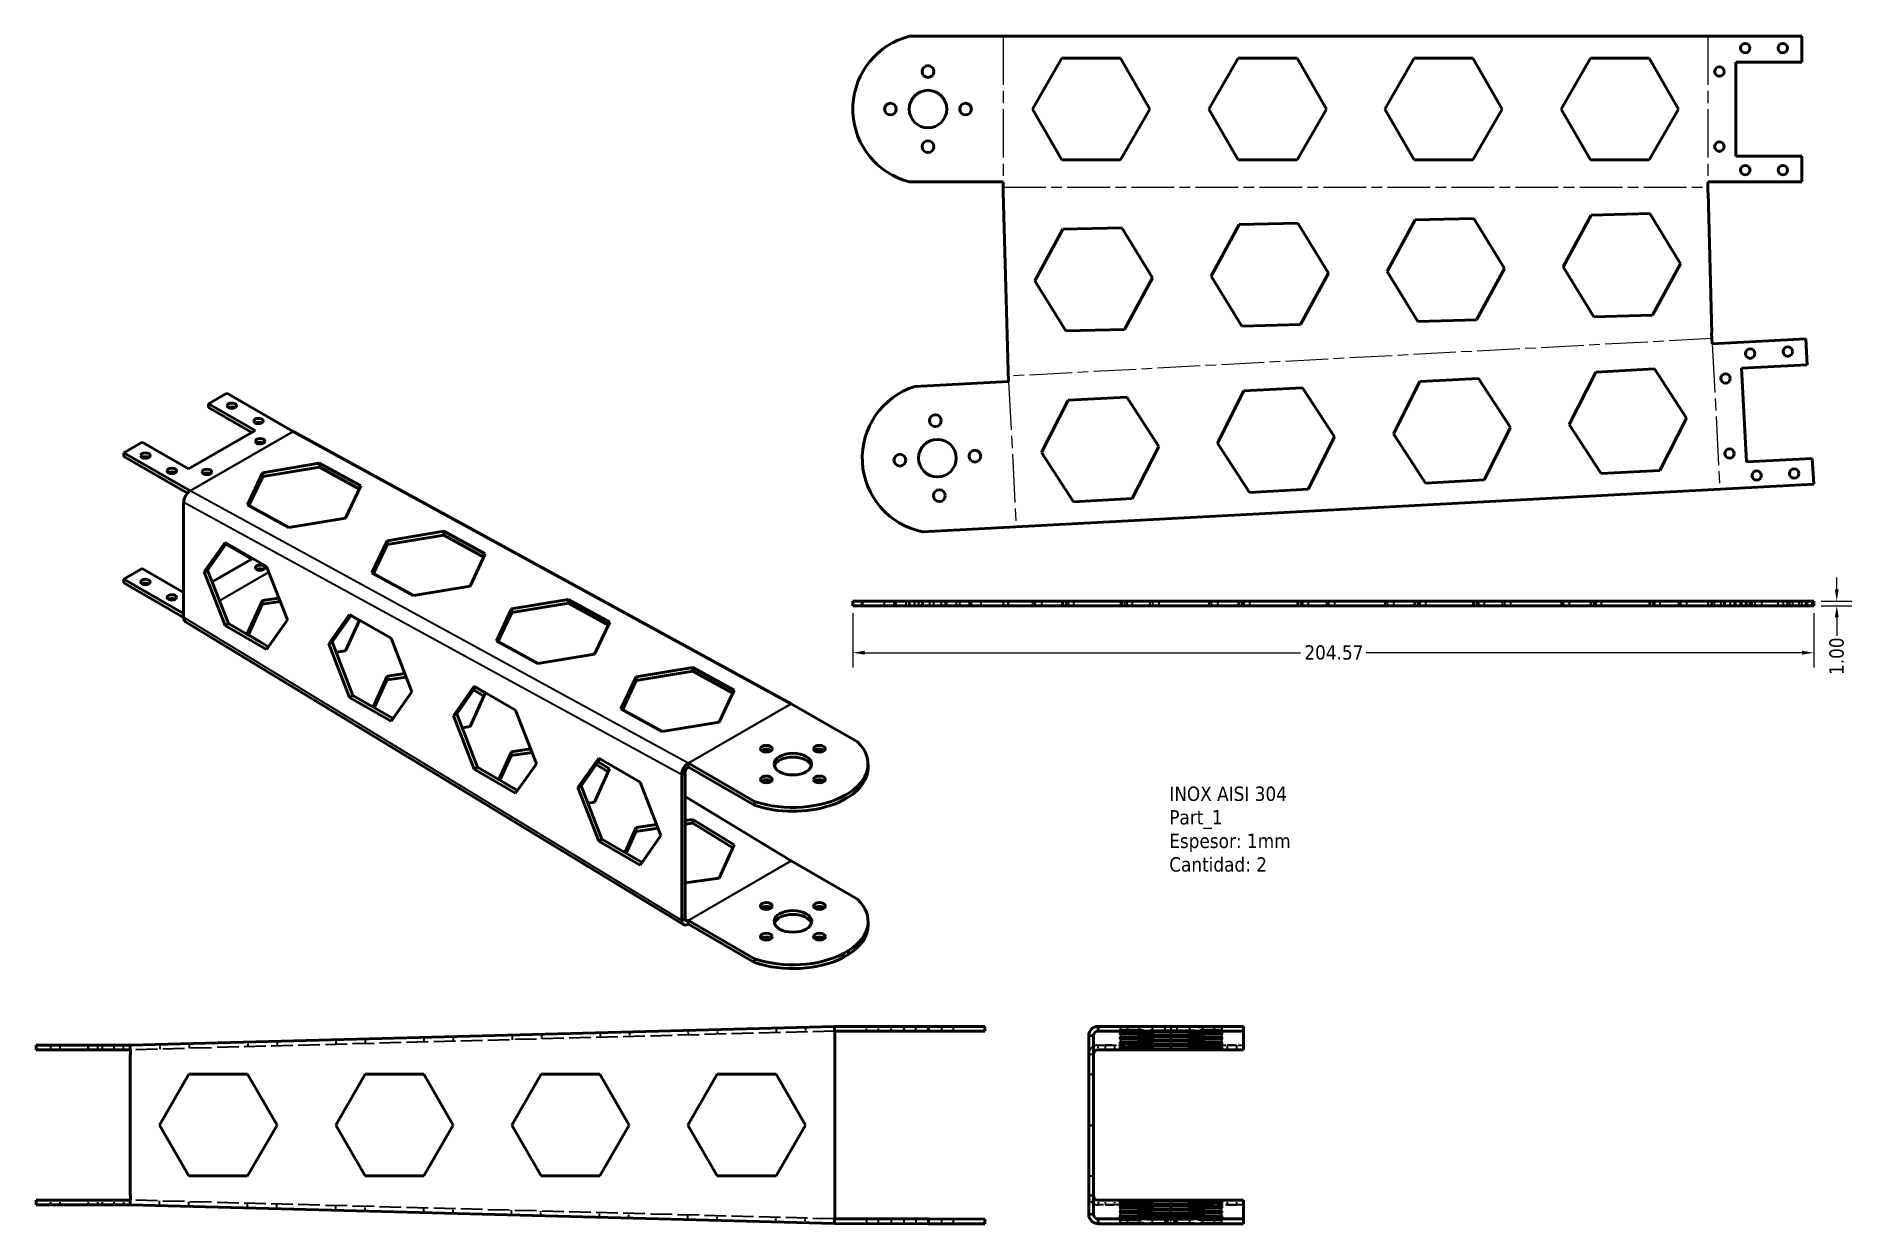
# Model space of a CAD drawing. Header units: millimetres. Extents: x 13 to 400, y 24 to 277.
import ezdxf

# ---------------------------------------------------------------- set-up
doc = ezdxf.new("R2010")
doc.units = ezdxf.units.MM
doc.linetypes.add('CHAIN', pattern=[0.3543, 0.2362, -0.0295, 0.0591, -0.0295])
doc.linetypes.add('DASHED', pattern=[0.2068, 0.1655, -0.0413])
for name, color, linetype, lineweight in [('Bend Centerline (ANSI)', 7, 'CHAIN', 25), ('Dimension (ANSI)', 7, 'Continuous', 25), ('Hidden (ANSI)', 7, 'DASHED', 35), ('Symbol (ANSI)', 7, 'Continuous', 25), ('Visible (ANSI)', 7, 'Continuous', 50), ('Visible Narrow (ANSI)', 7, 'Continuous', 35)]:
    doc.layers.add(name, color=color, linetype=linetype, lineweight=lineweight)
doc.styles.add('Note Text (ANSI)', font='tahoma.ttf')
doc.dimstyles.new('Default - mm (ANSI)', dxfattribs={"dimtxt": 3.048, "dimasz": 2.5, "dimexe": 3.175, "dimexo": 1.6002, "dimgap": 0.8, "dimtad": 0, "dimtoh": 1, "dimrnd": 1e-08, "dimzin": 4, "dimdsep": 46, "dimtxsty": 'Note Text (ANSI)', "dimcen": 0.09, "dimdle": 10, "dimclrd": 256, "dimclre": 256, "dimclrt": 256, "dimadec": 1, "dimazin": 1, "dimtfac": 1, "dimtofl": 0, "dimtmove": 0, "dimatfit": 3, "dimfxl": 0, "dimtolj": 1, "dimtzin": 4, "dimlwd": -1, "dimlwe": -1, "dimarcsym": 0})

# ---------------------------------------------------------------- blocks, each defined once
blk = doc.blocks.new('*D4')
at = {"layer": 'Defpoints', "color": 0}
for p in [(187.11, 155.83), (391.68, 155.83), (391.68, 145.83)]:
    blk.add_point(p, dxfattribs=at)
at = {"layer": 'Dimension (ANSI)'}
for p, q in [((187.11, 154.23), (187.11, 142.66)), ((391.68, 154.23), (391.68, 142.66)), ((189.61, 145.83), (282.43, 145.83)), ((389.18, 145.83), (296.37, 145.83))]:
    blk.add_line(p, q, dxfattribs=at)
for points in [[(189.61, 146.25), (189.61, 145.42), (187.11, 145.83)], [(389.18, 146.25), (389.18, 145.42), (391.68, 145.83)]]:
    blk.add_solid(points, dxfattribs=at)
at = {"layer": 'Dimension (ANSI)', "insert": (283.23, 147.42), "char_height": 3.048, "attachment_point": 1, "style": 'Note Text (ANSI)'}
blk.add_mtext('\\A1;204.57', dxfattribs=at)
blk = doc.blocks.new('*D5')
at = {"layer": 'Defpoints', "color": 0}
for p in [(391.68, 156.83), (391.68, 155.83), (396.6, 156.83)]:
    blk.add_point(p, dxfattribs=at)
at = {"layer": 'Dimension (ANSI)'}
for p, q in [((396.6, 159.33), (396.6, 161.83)), ((393.28, 156.83), (399.77, 156.83)), ((393.28, 155.83), (399.77, 155.83)), ((396.6, 153.33), (396.6, 149.39))]:
    blk.add_line(p, q, dxfattribs=at)
for points in [[(396.18, 159.33), (397.01, 159.33), (396.6, 156.83)], [(396.18, 153.33), (397.01, 153.33), (396.6, 155.83)]]:
    blk.add_solid(points, dxfattribs=at)
at = {"layer": 'Dimension (ANSI)', "insert": (395.01, 141.08), "char_height": 3.048, "attachment_point": 1, "rotation": 90, "style": 'Note Text (ANSI)'}
blk.add_mtext('\\A1;1.00', dxfattribs=at)

msp = doc.modelspace()

# ---------------------------------------------------------------- linework, layer by layer
at = {"layer": 'Bend Centerline (ANSI)', "ltscale": 43.748238}
for p, q in [((219.107, 277.101), (219.107, 246.101)), ((369.145, 277.101), (369.145, 246.101)), ((370.066, 211.59), (371.718, 180.634)), ((220.24, 203.594), (221.892, 172.638))]:
    msp.add_line(p, q, dxfattribs=at)
at = {"layer": 'Bend Centerline (ANSI)', "ltscale": 38.48843}
for p, q in [((219.125, 244.97), (369.126, 244.97)), ((369.986, 212.718), (220.199, 204.724))]:
    msp.add_line(p, q, dxfattribs=at)
at = {"layer": 'Hidden (ANSI)', "ltscale": 1.903676}
for p, q in [((377.096, 275.601), (377.095, 275.601)), ((385.096, 275.601), (385.095, 275.601)), ((203.095, 270.851), (203.094, 270.851)), ((371.596, 270.601), (371.595, 270.601)), ((377.096, 273.601), (377.095, 273.601)), ((385.096, 273.601), (385.095, 273.601)), ((203.095, 268.351), (203.094, 268.351)), ((371.596, 268.601), (371.595, 268.601)), ((195.095, 262.851), (195.094, 262.851)), ((203.095, 265.601), (203.094, 265.601)), ((211.095, 262.851), (211.094, 262.851)), ((195.095, 260.351), (195.094, 260.351)), ((211.095, 260.351), (211.094, 260.351)), ((203.095, 257.601), (203.094, 257.601)), ((203.095, 254.851), (203.094, 254.851)), ((203.095, 252.351), (203.094, 252.351)), ((371.596, 254.601), (371.595, 254.601)), ((371.596, 252.601), (371.595, 252.601)), ((377.123, 249.601), (377.122, 249.601)), ((377.123, 247.601), (377.122, 247.601)), ((385.123, 249.601), (385.122, 249.601)), ((385.123, 247.601), (385.122, 247.601)), ((193.845, 155.833), (193.844, 156.833)), ((195.858, 156.833), (195.858, 155.833)), ((196.345, 155.833), (196.344, 156.833)), ((198.358, 156.833), (198.358, 155.833)), ((199.095, 155.833), (199.094, 156.833)), ((199.125, 156.833), (199.126, 155.833)), ((200.307, 155.833), (200.307, 156.833)), ((201.096, 156.833), (201.096, 155.833)), ((201.845, 155.833), (201.844, 156.833)), ((203.42, 156.833), (203.42, 155.833)), ((204.273, 156.833), (204.273, 155.833)), ((204.345, 155.833), (204.344, 156.833)), ((205.92, 156.833), (205.92, 155.833)), ((206.773, 156.833), (206.773, 155.833)), ((207.095, 155.833), (207.094, 156.833)), ((209.096, 156.833), (209.096, 155.833)), ((209.845, 155.833), (209.844, 156.833)), ((211.835, 156.833), (211.835, 155.833)), ((212.345, 155.833), (212.344, 156.833)), ((214.335, 156.833), (214.335, 155.833)), ((219.125, 156.833), (219.125, 155.833)), ((220.14, 155.833), (220.14, 156.833)), ((220.259, 155.833), (220.259, 156.833)), ((225.354, 156.833), (225.354, 155.833)), ((225.88, 156.833), (225.88, 155.833)), ((227.289, 156.833), (227.289, 155.833)), ((231.604, 156.833), (231.604, 155.833)), ((231.839, 156.833), (231.839, 155.833)), ((232.417, 156.833), (232.417, 155.833)), ((232.953, 156.833), (232.953, 155.833)), ((234.107, 156.833), (234.107, 155.833)), ((244.104, 156.833), (244.104, 155.833)), ((244.335, 156.833), (244.335, 155.833)), ((244.912, 156.833), (244.912, 155.833)), ((245.435, 156.833), (245.435, 155.833)), ((246.589, 156.833), (246.589, 155.833)), ((250.354, 156.833), (250.354, 155.833)), ((250.871, 156.833), (250.871, 155.833)), ((252.254, 156.833), (252.254, 155.833)), ((262.916, 156.833), (262.916, 155.833)), ((263.367, 156.833), (263.367, 155.833)), ((264.714, 156.833), (264.714, 155.833)), ((269.166, 156.833), (269.166, 155.833)), ((269.326, 156.833), (269.326, 155.833)), ((269.903, 156.833), (269.903, 155.833)), ((270.378, 156.833), (270.378, 155.833)), ((271.532, 156.833), (271.532, 155.833)), ((281.666, 156.833), (281.666, 155.833)), ((281.822, 156.833), (281.822, 155.833)), ((282.399, 156.833), (282.399, 155.833)), ((282.86, 156.833), (282.86, 155.833)), ((284.014, 156.833), (284.014, 155.833)), ((287.916, 156.833), (287.916, 155.833)), ((288.358, 156.833), (288.358, 155.833)), ((289.678, 156.833), (289.678, 155.833)), ((300.354, 156.833), (300.354, 155.833)), ((300.854, 156.833), (300.854, 155.833)), ((302.182, 156.833), (302.182, 155.833)), ((306.604, 156.833), (306.604, 155.833)), ((306.813, 156.833), (306.813, 155.833)), ((307.39, 156.833), (307.39, 155.833)), ((307.847, 156.833), (307.847, 155.833)), ((309.001, 156.833), (309.001, 155.833)), ((319.104, 156.833), (319.104, 155.833)), ((319.308, 156.833), (319.308, 155.833)), ((319.885, 156.833), (319.885, 155.833)), ((320.329, 156.833), (320.329, 155.833)), ((321.483, 156.833), (321.483, 155.833)), ((325.354, 156.833), (325.354, 155.833)), ((325.845, 156.833), (325.845, 155.833)), ((327.147, 156.833), (327.147, 155.833)), ((337.916, 156.833), (337.916, 155.833)), ((338.34, 156.833), (338.34, 155.833)), ((339.607, 156.833), (339.607, 155.833)), ((344.166, 156.833), (344.166, 155.833)), ((344.299, 156.833), (344.299, 155.833)), ((344.877, 156.833), (344.877, 155.833)), ((345.272, 156.833), (345.272, 155.833)), ((346.425, 156.833), (346.425, 155.833)), ((356.666, 156.833), (356.666, 155.833)), ((356.795, 156.833), (356.795, 155.833)), ((357.372, 156.833), (357.372, 155.833)), ((357.754, 156.833), (357.754, 155.833)), ((358.908, 156.833), (358.908, 155.833)), ((362.916, 156.833), (362.916, 155.833)), ((363.331, 156.833), (363.331, 155.833)), ((364.572, 156.833), (364.572, 155.833)), ((369.126, 156.833), (369.126, 155.833)), ((369.179, 155.833), (369.179, 156.833)), ((369.926, 155.833), (369.926, 156.833)), ((369.979, 155.833), (369.979, 156.833)), ((370.047, 155.833), (370.047, 156.833)), ((370.596, 155.833), (370.595, 156.833)), ((371.928, 156.833), (371.928, 155.833)), ((372.596, 155.833), (372.595, 156.833)), ((372.781, 156.833), (372.781, 155.833)), ((373.928, 156.833), (373.928, 155.833)), ((374.781, 156.833), (374.781, 155.833)), ((375.096, 155.833), (375.095, 156.833)), ((376.096, 155.833), (376.095, 156.833)), ((376.123, 155.833), (376.122, 156.833)), ((376.317, 156.833), (376.317, 155.833)), ((377.18, 156.833), (377.18, 155.833)), ((377.383, 156.833), (377.383, 155.833)), ((378.096, 155.833), (378.095, 156.833)), ((378.123, 155.833), (378.122, 156.833)), ((378.54, 156.833), (378.54, 155.833)), ((379.18, 156.833), (379.18, 155.833)), ((380.54, 156.833), (380.54, 155.833)), ((384.096, 155.833), (384.095, 156.833)), ((384.123, 155.833), (384.122, 156.833)), ((385.169, 156.833), (385.169, 155.833)), ((386.096, 155.833), (386.095, 156.833)), ((386.123, 155.833), (386.122, 156.833)), ((386.528, 156.833), (386.528, 155.833)), ((387.169, 156.833), (387.169, 155.833)), ((388.528, 156.833), (388.528, 155.833)), ((389.138, 155.833), (389.138, 156.833)), ((390.03, 155.833), (390.03, 156.833)), ((390.323, 156.833), (390.323, 155.833)), ((391.389, 155.833), (391.389, 156.833)), ((170.726, 65.914), (170.753, 64.914)), ((176.974, 66.08), (177, 65.081)), ((189.961, 66.25), (189.961, 65.25)), ((192.461, 66.251), (192.461, 65.251)), ((195.211, 66.252), (195.211, 65.252)), ((197.961, 66.254), (197.961, 65.254)), ((200.461, 66.255), (200.461, 65.255)), ((203.211, 66.256), (203.211, 65.256)), ((205.961, 66.258), (205.961, 65.258)), ((208.461, 66.259), (208.461, 65.259)), ((243.983, 65.914), (243.983, 64.914)), ((245.559, 66.254), (245.559, 65.254)), ((248.059, 66.254), (248.059, 65.254)), ((250.809, 66.254), (250.809, 65.254)), ((253.559, 66.258), (253.559, 65.258)), ((254.809, 66.08), (254.809, 65.081)), ((256.059, 66.258), (256.059, 65.258)), ((258.809, 66.254), (258.809, 65.254)), ((261.559, 66.254), (261.559, 65.254)), ((264.059, 66.254), (264.059, 65.254)), ((265.634, 65.914), (265.634, 64.914)), ((16.237, 62.239), (16.237, 61.239)), ((16.263, 62.239), (16.264, 61.239)), ((18.237, 62.24), (18.237, 61.24)), ((18.263, 62.24), (18.264, 61.24)), ((24.237, 62.243), (24.237, 61.243)), ((24.263, 62.243), (24.264, 61.243)), ((26.237, 62.244), (26.237, 61.244)), ((26.263, 62.244), (26.264, 61.244)), ((27.263, 62.244), (27.264, 61.244)), ((29.763, 62.245), (29.764, 61.245)), ((31.763, 62.246), (31.764, 61.246)), ((39.545, 62.416), (39.571, 61.416)), ((45.792, 62.582), (45.819, 61.583)), ((58.288, 62.915), (58.315, 61.916)), ((64.536, 63.082), (64.562, 62.082)), ((77.009, 63.415), (77.036, 62.415)), ((83.257, 63.581), (83.284, 62.582)), ((95.753, 63.915), (95.779, 62.915)), ((102, 64.081), (102.027, 63.081)), ((114.518, 64.415), (114.545, 63.415)), ((120.766, 64.582), (120.792, 63.582)), ((133.261, 64.915), (133.288, 63.915)), ((139.509, 65.081), (139.536, 64.082)), ((151.983, 65.414), (152.009, 64.414)), ((158.23, 65.581), (158.257, 64.581)), ((239.309, 61.248), (239.309, 62.247)), ((240.809, 62.243), (240.809, 61.243)), ((242.809, 62.243), (242.809, 61.243)), ((244.809, 62.244), (244.809, 61.244)), ((245.809, 62.246), (245.809, 61.246)), ((247.809, 62.246), (247.809, 61.246)), ((261.809, 62.246), (261.809, 61.246)), ((263.809, 62.246), (263.809, 61.246)), ((264.809, 62.244), (264.809, 61.244)), ((266.809, 62.243), (266.809, 61.243)), ((268.809, 62.243), (268.809, 61.243)), ((238.309, 60.248), (237.309, 60.248)), ((238.309, 60.247), (237.309, 60.247)), ((237.309, 56.072), (238.309, 56.072)), ((237.309, 45.247), (238.309, 45.247)), ((237.309, 34.422), (238.309, 34.422)), ((16.253, 29.255), (16.253, 28.255)), ((16.279, 29.255), (16.279, 28.255)), ((18.253, 29.254), (18.253, 28.254)), ((18.279, 29.254), (18.279, 28.254)), ((24.253, 29.251), (24.253, 28.251)), ((24.279, 29.251), (24.279, 28.251)), ((26.253, 29.25), (26.253, 28.25)), ((26.279, 29.25), (26.279, 28.25)), ((27.279, 29.25), (27.279, 28.25)), ((29.779, 29.249), (29.779, 28.249)), ((31.779, 29.248), (31.779, 28.248)), ((39.445, 28.081), (39.472, 29.081)), ((45.693, 27.915), (45.72, 28.914)), ((58.189, 27.581), (58.215, 28.581)), ((64.436, 27.415), (64.463, 28.414)), ((76.994, 27.08), (77.02, 28.08)), ((83.241, 26.913), (83.268, 27.913)), ((95.737, 26.58), (95.764, 27.58)), ((101.985, 26.413), (102.011, 27.413)), ((114.419, 26.082), (114.445, 27.082)), ((238.309, 30.247), (237.309, 30.247)), ((237.309, 30.246), (238.309, 30.246)), ((239.309, 29.246), (239.309, 28.247)), ((240.809, 29.251), (240.809, 28.251)), ((242.809, 29.251), (242.809, 28.251)), ((244.809, 29.25), (244.809, 28.25)), ((245.809, 29.248), (245.809, 28.248)), ((247.809, 29.248), (247.809, 28.248)), ((261.809, 29.248), (261.809, 28.248)), ((263.809, 29.248), (263.809, 28.248)), ((264.809, 29.25), (264.809, 28.25)), ((266.809, 29.251), (266.809, 28.251)), ((268.809, 29.251), (268.809, 28.251)), ((120.666, 25.915), (120.693, 26.915)), ((133.162, 25.582), (133.189, 26.582)), ((139.41, 25.415), (139.436, 26.415)), ((151.967, 25.081), (151.994, 26.08)), ((158.215, 24.914), (158.242, 25.914)), ((170.71, 24.581), (170.737, 25.58)), ((176.958, 24.414), (176.985, 25.414)), ((189.98, 25.244), (189.981, 24.244)), ((192.48, 25.243), (192.481, 24.243)), ((195.23, 25.242), (195.231, 24.242)), ((197.98, 25.24), (197.981, 24.24)), ((200.48, 25.239), (200.481, 24.239)), ((203.23, 25.238), (203.231, 24.238)), ((205.98, 25.236), (205.981, 24.236)), ((208.48, 25.235), (208.481, 24.235)), ((243.983, 24.581), (243.983, 25.58)), ((245.559, 25.24), (245.559, 24.24)), ((248.059, 25.24), (248.059, 24.24)), ((250.809, 25.24), (250.809, 24.24)), ((253.559, 25.236), (253.559, 24.236)), ((254.809, 24.414), (254.809, 25.414)), ((256.059, 25.236), (256.059, 24.236)), ((258.809, 25.24), (258.809, 24.24)), ((261.559, 25.24), (261.559, 24.24)), ((264.059, 25.24), (264.059, 24.24)), ((265.634, 24.581), (265.634, 25.58))]:
    msp.add_line(p, q, dxfattribs=at)
at = {"layer": 'Hidden (ANSI)', "ltscale": 30.222437}
for p, q in [((254.809, 66.08), (243.983, 65.914)), ((265.634, 65.914), (254.809, 66.08)), ((243.983, 65.581), (254.809, 65.414)), ((254.809, 65.081), (243.983, 64.915)), ((243.983, 64.582), (254.809, 64.415)), ((254.809, 64.081), (243.983, 63.915)), ((243.983, 63.581), (254.809, 63.415)), ((254.809, 63.082), (243.983, 62.915)), ((243.983, 62.582), (254.809, 62.416)), ((254.809, 65.414), (265.634, 65.581)), ((265.634, 64.915), (254.809, 65.081)), ((254.809, 64.415), (265.634, 64.582)), ((265.634, 63.915), (254.809, 64.081)), ((254.809, 63.415), (265.634, 63.581)), ((265.634, 62.915), (254.809, 63.082)), ((254.809, 62.416), (265.634, 62.582)), ((254.809, 28.081), (243.983, 27.915)), ((243.983, 27.581), (254.809, 27.415)), ((254.809, 27.08), (243.983, 26.913)), ((265.634, 27.915), (254.809, 28.081)), ((254.809, 27.415), (265.634, 27.581)), ((265.634, 26.913), (254.809, 27.08)), ((243.983, 26.58), (254.809, 26.413)), ((254.809, 26.082), (243.983, 25.915)), ((243.983, 25.582), (254.809, 25.415)), ((254.809, 25.081), (243.983, 24.914)), ((243.983, 24.581), (254.809, 24.414)), ((254.809, 26.413), (265.634, 26.58)), ((265.634, 25.915), (254.809, 26.082)), ((254.809, 25.415), (265.634, 25.582)), ((265.634, 24.914), (254.809, 25.081)), ((254.809, 24.414), (265.634, 24.581))]:
    msp.add_line(p, q, dxfattribs=at)
at = {"layer": 'Hidden (ANSI)', "ltscale": 27.897814}
for p, q in [((183.211, 65.246), (33.264, 61.248)), ((183.211, 25.248), (33.264, 29.246))]:
    msp.add_line(p, q, dxfattribs=at)
at = {"layer": 'Hidden (ANSI)', "ltscale": 10.470666}
for p, q in [((239.309, 62.237), (244.809, 62.237)), ((264.809, 62.237), (270.309, 62.237)), ((244.809, 28.257), (239.309, 28.257)), ((270.309, 28.257), (264.809, 28.257))]:
    msp.add_line(p, q, dxfattribs=at)
at = {"layer": 'Hidden (ANSI)', "ltscale": 1.267972}
for p, q in [((243.983, 64.581), (243.983, 63.915)), ((243.983, 62.582), (243.983, 61.916)), ((265.634, 64.581), (265.634, 63.915)), ((265.634, 62.582), (265.634, 61.916))]:
    msp.add_line(p, q, dxfattribs=at)
at = {"layer": 'Hidden (ANSI)', "ltscale": 1.270195}
for p, q in [((243.983, 63.582), (243.983, 62.915)), ((265.634, 63.582), (265.634, 62.915))]:
    msp.add_line(p, q, dxfattribs=at)
at = {"layer": 'Hidden (ANSI)', "ltscale": 24.17795}
for p, q in [((264.809, 62.244), (244.809, 62.244)), ((244.809, 28.25), (264.809, 28.25))]:
    msp.add_line(p, q, dxfattribs=at)
at = {"layer": 'Hidden (ANSI)', "ltscale": 0.014533}
for p, q in [((253.559, 65.258), (253.559, 65.251)), ((256.059, 65.258), (256.059, 65.251)), ((253.559, 25.244), (253.559, 25.236)), ((256.059, 25.244), (256.059, 25.236))]:
    msp.add_line(p, q, dxfattribs=at)
at = {"layer": 'Hidden (ANSI)', "ltscale": 0.63338}
for p, q in [((254.809, 64.414), (254.809, 64.082)), ((254.809, 62.415), (254.809, 62.082))]:
    msp.add_line(p, q, dxfattribs=at)
at = {"layer": 'Hidden (ANSI)', "ltscale": 0.635604}
msp.add_line((254.809, 63.415), (254.809, 63.081), dxfattribs=at)
at = {"layer": 'Hidden (ANSI)', "ltscale": 0.007217}
for p, q in [((240.809, 61.243), (240.809, 61.239)), ((242.809, 61.243), (242.809, 61.239)), ((266.809, 61.243), (266.809, 61.239)), ((268.809, 61.243), (268.809, 61.239)), ((240.809, 29.255), (240.809, 29.251)), ((242.809, 29.255), (242.809, 29.251)), ((266.809, 29.255), (266.809, 29.251)), ((268.809, 29.255), (268.809, 29.251))]:
    msp.add_line(p, q, dxfattribs=at)
at = {"layer": 'Hidden (ANSI)', "ltscale": 1.27222}
for p, q in [((243.983, 27.913), (243.983, 28.581)), ((265.634, 27.913), (265.634, 28.581)), ((243.983, 25.914), (243.983, 26.582)), ((265.634, 25.914), (265.634, 26.582))]:
    msp.add_line(p, q, dxfattribs=at)
at = {"layer": 'Hidden (ANSI)', "ltscale": 1.265948}
for p, q in [((243.983, 26.915), (243.983, 27.58)), ((265.634, 26.915), (265.634, 27.58))]:
    msp.add_line(p, q, dxfattribs=at)
at = {"layer": 'Hidden (ANSI)', "ltscale": 0.637628}
for p, q in [((254.809, 28.08), (254.809, 28.414)), ((254.809, 26.08), (254.809, 26.415))]:
    msp.add_line(p, q, dxfattribs=at)
at = {"layer": 'Hidden (ANSI)', "ltscale": 0.631356}
msp.add_line((254.809, 27.082), (254.809, 27.413), dxfattribs=at)
at = {"layer": 'Hidden (ANSI)', "ltscale": 24.586206}
for start_param, end_param in [(4.9630446, 6.2341513), (0.049034, 1.3201407)]:
    msp.add_ellipse((203.095, 261.601), major_axis=(-16, 0), ratio=0.9999995, start_param=start_param, end_param=end_param, dxfattribs=at)
at = {"layer": 'Hidden (ANSI)', "ltscale": 5.982618}
for centre in [(377.096, 274.601), (385.096, 274.601), (371.596, 269.601), (371.596, 253.601), (377.123, 248.601), (385.123, 248.601)]:
    msp.add_ellipse(centre, major_axis=(1, 0), ratio=0.9999995, start_param=4.7119086, end_param=7.854462, dxfattribs=at)
at = {"layer": 'Hidden (ANSI)', "ltscale": 7.47784}
for centre in [(203.095, 269.601), (195.095, 261.601), (211.095, 261.601), (203.095, 253.601)]:
    msp.add_ellipse(centre, major_axis=(1.25, 0), ratio=0.9999995, start_param=4.7120047, end_param=7.854366, dxfattribs=at)
at = {"layer": 'Hidden (ANSI)', "ltscale": 30.385239}
msp.add_ellipse((203.095, 261.601), major_axis=(4, 0), ratio=0.9999995, start_param=4.7122689, end_param=7.8541017, dxfattribs=at)
at = {"layer": 'Hidden (ANSI)', "ltscale": 14.952118}
for centre in [(246.809, 66.254), (254.809, 66.258), (254.809, 66.251), (262.809, 66.254)]:
    msp.add_ellipse(centre, major_axis=(-1.25, 0), ratio=0.0004804, dxfattribs=at)
at = {"layer": 'Hidden (ANSI)', "ltscale": 30.382908}
msp.add_ellipse((254.809, 66.254), major_axis=(-4, 0), ratio=0.0004804, dxfattribs=at)
at = {"layer": 'Hidden (ANSI)', "ltscale": 5.980787}
for centre, start_param, end_param in [((239.309, 60.248), 4.712389, 6.2831853), ((239.309, 30.246), 0, 1.5707963)]:
    msp.add_ellipse(centre, major_axis=(-2, 0), ratio=0.9996446, start_param=start_param, end_param=end_param, dxfattribs=at)
at = {"layer": 'Hidden (ANSI)', "ltscale": 11.961675}
for centre in [(241.809, 62.243), (241.809, 62.239), (246.809, 62.246), (262.809, 62.246), (267.809, 62.243), (267.809, 62.239)]:
    msp.add_ellipse(centre, major_axis=(-1, 0), ratio=0.0004804, dxfattribs=at)
at = {"layer": 'Hidden (ANSI)', "ltscale": 11.961678}
for centre in [(241.809, 28.255), (241.809, 28.251), (246.809, 28.248), (262.809, 28.248), (267.809, 28.255), (267.809, 28.251)]:
    msp.add_ellipse(centre, major_axis=(-1, 0), ratio=0.0004804, dxfattribs=at)
at = {"layer": 'Hidden (ANSI)', "ltscale": 14.952122}
for centre in [(246.809, 24.24), (254.809, 24.244), (254.809, 24.236), (262.809, 24.24)]:
    msp.add_ellipse(centre, major_axis=(-1.25, 0), ratio=0.0004804, dxfattribs=at)
at = {"layer": 'Hidden (ANSI)', "ltscale": 30.382915}
msp.add_ellipse((254.809, 24.24), major_axis=(-4, 0), ratio=0.0004804, dxfattribs=at)
at = {"layer": 'Visible (ANSI)'}
for p, q in [((199.125, 277.101), (389.138, 277.101)), ((389.138, 277.101), (389.138, 271.601)), ((225.354, 261.601), (231.604, 272.426)), ((231.604, 272.426), (244.104, 272.426)), ((244.104, 272.426), (250.354, 261.601)), ((262.916, 261.601), (269.166, 272.426)), ((269.166, 272.426), (281.666, 272.426)), ((281.666, 272.426), (287.916, 261.601)), ((300.354, 261.601), (306.604, 272.426)), ((306.604, 272.426), (319.104, 272.426)), ((319.104, 272.426), (325.354, 261.601)), ((337.916, 261.601), (344.166, 272.426)), ((344.166, 272.426), (356.666, 272.426)), ((356.666, 272.426), (362.916, 261.601)), ((375.095, 271.601), (389.138, 271.601)), ((375.095, 251.601), (375.095, 271.601)), ((375.096, 271.601), (375.096, 251.601)), ((187.114, 260.798), (187.114, 262.405)), ((231.604, 250.776), (225.354, 261.601)), ((250.354, 261.601), (244.104, 250.776)), ((269.166, 250.776), (262.916, 261.601)), ((287.916, 261.601), (281.666, 250.776)), ((306.604, 250.776), (300.354, 261.601)), ((325.354, 261.601), (319.104, 250.776)), ((344.166, 250.776), (337.916, 261.601)), ((362.916, 261.601), (356.666, 250.776)), ((389.138, 251.601), (375.095, 251.601)), ((389.138, 251.601), (389.138, 246.101)), ((244.104, 250.776), (231.604, 250.776)), ((281.666, 250.776), (269.166, 250.776)), ((319.104, 250.776), (306.604, 250.776)), ((356.666, 250.776), (344.166, 250.776)), ((219.125, 246.101), (199.125, 246.101)), ((219.125, 246.101), (219.125, 243.865)), ((219.126, 243.839), (220.139, 205.853)), ((389.138, 246.101), (369.126, 246.101)), ((369.126, 243.839), (369.126, 246.101)), ((369.126, 243.839), (369.179, 243.839)), ((369.179, 243.839), (369.979, 213.851)), ((225.88, 225.013), (231.839, 236.001)), ((231.839, 236.001), (244.335, 236.334)), ((244.335, 236.334), (250.871, 225.679)), ((263.367, 226.013), (269.326, 237.001)), ((269.326, 237.001), (281.822, 237.334)), ((281.822, 237.334), (288.358, 226.679)), ((300.854, 227.012), (306.813, 238)), ((306.813, 238), (319.308, 238.333)), ((319.308, 238.333), (325.845, 227.679)), ((338.34, 228.012), (344.299, 239)), ((344.299, 239), (356.795, 239.333)), ((356.795, 239.333), (363.331, 228.678)), ((363.331, 228.678), (357.372, 217.69)), ((232.417, 214.358), (225.88, 225.013)), ((250.871, 225.679), (244.912, 214.691)), ((269.903, 215.358), (263.367, 226.013)), ((288.358, 226.679), (282.399, 215.691)), ((307.39, 216.357), (300.854, 227.012)), ((325.845, 227.679), (319.885, 216.691)), ((344.877, 217.357), (338.34, 228.012)), ((319.885, 216.691), (307.39, 216.357)), ((357.372, 217.69), (344.877, 217.357)), ((244.912, 214.691), (232.417, 214.358)), ((282.399, 215.691), (269.903, 215.358)), ((369.926, 213.848), (369.979, 213.851)), ((370.047, 211.589), (369.926, 213.848)), ((370.047, 211.589), (390.03, 212.656)), ((390.03, 212.656), (390.323, 207.163)), ((220.14, 205.827), (220.259, 203.595)), ((339.607, 194.442), (345.272, 205.585)), ((345.272, 205.585), (357.754, 206.252)), ((357.754, 206.252), (364.572, 195.775)), ((376.317, 206.416), (390.323, 207.163)), ((377.383, 186.444), (376.317, 206.416)), ((49.892, 198.84), (53.781, 201.086)), ((53.781, 201.086), (67.905, 192.939)), ((200.307, 202.53), (220.259, 203.595)), ((264.714, 190.445), (270.378, 201.588)), ((270.378, 201.588), (282.86, 202.254)), ((282.86, 202.254), (289.678, 191.778)), ((302.182, 192.445), (307.847, 203.588)), ((307.847, 203.588), (320.329, 204.254)), ((320.329, 204.254), (327.147, 193.777)), ((49.892, 198.024), (49.892, 198.84)), ((49.892, 198.84), (59.81, 193.12)), ((59.103, 192.711), (49.892, 198.024)), ((227.289, 188.448), (232.953, 199.591)), ((232.953, 199.591), (245.435, 200.257)), ((245.435, 200.257), (252.254, 189.78)), ((327.147, 193.777), (321.483, 182.634)), ((346.425, 183.966), (339.607, 194.442)), ((364.572, 195.775), (358.908, 184.632)), ((31.861, 188.43), (35.75, 190.675)), ((45.668, 184.955), (35.75, 190.675)), ((59.81, 193.12), (45.668, 184.955)), ((173.952, 134.978), (67.923, 192.929)), ((252.254, 189.78), (246.589, 178.637)), ((271.532, 179.968), (264.714, 190.445)), ((289.678, 191.778), (284.014, 180.635)), ((309.001, 181.968), (302.182, 192.445)), ((31.861, 187.613), (31.861, 188.43)), ((45.985, 180.283), (31.861, 188.43)), ((45.424, 179.79), (31.861, 187.613)), ((61.423, 184.163), (73.496, 186.168)), ((73.496, 186.168), (82.332, 181.339)), ((73.496, 186.168), (73.515, 185.341)), ((234.107, 177.971), (227.289, 188.448)), ((391.389, 187.192), (377.383, 186.444)), ((391.389, 187.192), (391.682, 181.7)), ((58.187, 177.329), (61.423, 184.163)), ((61.442, 183.336), (58.513, 177.151)), ((61.423, 184.163), (61.442, 183.336)), ((73.515, 185.341), (61.442, 183.336)), ((82.024, 180.69), (73.515, 185.341)), ((391.682, 181.7), (201.959, 171.574)), ((321.483, 182.634), (309.001, 181.968)), ((358.908, 184.632), (346.425, 183.966)), ((44.626, 177.844), (44.589, 177.823)), ((44.627, 177.802), (44.589, 177.823)), ((44.589, 153.328), (44.589, 177.823)), ((82.332, 181.339), (79.095, 174.505)), ((246.589, 178.637), (234.107, 177.971)), ((284.014, 180.635), (271.532, 179.968)), ((67.022, 172.5), (58.187, 177.329)), ((79.095, 174.505), (67.022, 172.5)), ((87.915, 169.684), (99.988, 171.689)), ((100.006, 170.862), (87.934, 168.857)), ((99.988, 171.689), (108.823, 166.859)), ((99.988, 171.689), (100.006, 170.862)), ((108.516, 166.211), (100.006, 170.862)), ((49.009, 163.024), (53.428, 169.311)), ((53.727, 169.139), (49.716, 163.432)), ((53.428, 169.311), (62.267, 164.208)), ((59.115, 165.765), (53.597, 168.954)), ((84.678, 162.85), (87.915, 169.684)), ((87.934, 168.857), (85.004, 162.672)), ((87.915, 169.684), (87.934, 168.857)), ((108.823, 166.859), (105.586, 160.025)), ((35.75, 163.746), (31.861, 161.501)), ((44.589, 158.638), (35.75, 163.746)), ((49.009, 163.024), (49.716, 163.432)), ((53.428, 151.634), (49.009, 163.024)), ((49.716, 163.432), (54.135, 152.042)), ((59.342, 165.897), (50.696, 160.905)), ((62.267, 164.208), (66.686, 152.818)), ((93.514, 158.021), (84.678, 162.85)), ((31.861, 161.501), (31.861, 160.685)), ((44.589, 154.145), (31.861, 161.501)), ((31.861, 160.685), (44.589, 153.329)), ((105.586, 160.025), (93.514, 158.021)), ((58.135, 149.869), (61.372, 156.975)), ((61.353, 156.17), (58.408, 149.703)), ((61.353, 156.17), (61.372, 156.975)), ((65.173, 156.718), (61.353, 156.17)), ((61.372, 156.975), (64.878, 157.478)), ((111.201, 148.354), (114.438, 155.188)), ((114.438, 155.188), (126.51, 157.193)), ((114.438, 155.188), (114.456, 154.361)), ((126.529, 156.365), (114.456, 154.361)), ((126.51, 157.193), (135.346, 152.363)), ((126.51, 157.193), (126.529, 156.365)), ((135.039, 151.715), (126.529, 156.365)), ((189.096, 156.833), (187.114, 156.833)), ((187.114, 155.833), (189.096, 155.833)), ((201.959, 156.833), (189.096, 156.833)), ((189.096, 156.833), (189.096, 155.833)), ((189.096, 155.833), (201.959, 155.833)), ((201.959, 156.833), (201.959, 155.833)), ((391.682, 156.833), (201.959, 156.833)), ((201.959, 155.833), (391.682, 155.833)), ((391.682, 155.833), (391.682, 156.833)), ((44.627, 153.306), (44.589, 153.328)), ((151.031, 87.933), (45.002, 152.413)), ((53.428, 151.634), (54.135, 152.042)), ((62.267, 146.531), (53.428, 151.634)), ((54.135, 152.042), (62.675, 147.111)), ((66.686, 152.818), (62.267, 146.531)), ((75.525, 147.715), (79.945, 154.002)), ((80.243, 153.829), (76.232, 148.123)), ((82.035, 152.795), (79.043, 146.228)), ((79.945, 154.002), (88.783, 148.899)), ((81.989, 152.695), (80.207, 153.778)), ((114.456, 154.361), (111.527, 148.175)), ((135.346, 152.363), (132.109, 145.529)), ((62.567, 147.174), (58.135, 149.869)), ((75.525, 147.715), (76.232, 148.123)), ((79.945, 136.324), (75.525, 147.715)), ((76.232, 148.123), (80.652, 136.733)), ((88.783, 148.899), (93.203, 137.509)), ((120.037, 143.525), (111.201, 148.354)), ((79.043, 146.228), (77.077, 145.946)), ((132.109, 145.529), (120.037, 143.525)), ((84.932, 134.262), (87.923, 140.828)), ((87.904, 140.023), (85.207, 134.102)), ((87.904, 140.023), (87.923, 140.828)), ((91.999, 140.611), (87.904, 140.023)), ((87.923, 140.828), (91.704, 141.371)), ((137.692, 133.875), (140.929, 140.709)), ((140.948, 139.881), (138.019, 133.696)), ((140.929, 140.709), (153.002, 142.713)), ((140.929, 140.709), (140.948, 139.881)), ((153.021, 141.886), (140.948, 139.881)), ((153.002, 142.713), (161.837, 137.884)), ((153.002, 142.713), (153.021, 141.886)), ((161.53, 137.235), (153.021, 141.886)), ((79.945, 136.324), (80.652, 136.733)), ((88.783, 131.221), (79.945, 136.324)), ((80.652, 136.733), (89.192, 131.802)), ((93.203, 137.509), (88.783, 131.221)), ((102.042, 132.405), (106.461, 138.693)), ((106.76, 138.52), (102.749, 132.814)), ((108.831, 137.188), (105.594, 130.082)), ((108.54, 136.548), (106.322, 137.897)), ((106.461, 138.693), (115.3, 133.59)), ((106.724, 138.469), (108.831, 137.188)), ((161.837, 137.884), (158.601, 131.05)), ((102.042, 132.405), (102.749, 132.814)), ((106.461, 121.015), (102.042, 132.405)), ((102.749, 132.814), (107.168, 121.423)), ((115.3, 133.59), (119.719, 122.199)), ((146.528, 129.045), (137.692, 133.875)), ((173.989, 134.957), (188.091, 126.823)), ((105.594, 130.082), (103.903, 129.839)), ((158.601, 131.05), (146.528, 129.045)), ((111.689, 118.813), (114.386, 124.735)), ((114.367, 123.93), (111.964, 118.654)), ((114.367, 123.93), (114.386, 124.735)), ((118.801, 124.566), (114.367, 123.93)), ((114.386, 124.735), (118.506, 125.326)), ((106.461, 121.015), (107.168, 121.423)), ((115.3, 115.912), (106.461, 121.015)), ((107.168, 121.423), (115.708, 116.493)), ((119.719, 122.199), (115.3, 115.912)), ((128.558, 117.096), (132.978, 123.383)), ((133.276, 123.211), (129.265, 117.504)), ((135.294, 121.094), (132.058, 113.988)), ((135.003, 120.455), (132.436, 122.016)), ((132.838, 122.588), (135.294, 121.094)), ((132.978, 123.383), (141.816, 118.28)), ((151.362, 120.275), (150.655, 119.882)), ((150.655, 88.825), (150.655, 119.852)), ((151.362, 89.233), (151.362, 120.26)), ((152.051, 121.495), (152.032, 122.322)), ((166.171, 114.168), (152.069, 122.301)), ((166.171, 113.351), (152.069, 121.485)), ((190.324, 122.121), (190.325, 121.304)), ((128.558, 117.096), (129.265, 117.504)), ((132.978, 105.706), (128.558, 117.096)), ((129.265, 117.504), (133.685, 106.114)), ((141.816, 118.28), (146.236, 106.89)), ((132.058, 113.988), (130.705, 113.794)), ((173.971, 101.492), (151.362, 115.241)), ((166.171, 113.351), (166.171, 114.168)), ((138.535, 103.314), (140.937, 108.588)), ((140.918, 107.783), (140.937, 108.588)), ((145.627, 108.459), (140.918, 107.783)), ((140.937, 108.588), (145.332, 109.219)), ((151.362, 110.085), (153.01, 110.321)), ((152.991, 109.516), (151.362, 109.282)), ((152.991, 109.516), (153.01, 110.321)), ((161.554, 104.308), (152.991, 109.516)), ((153.01, 110.321), (161.845, 104.948)), ((132.978, 105.706), (133.685, 106.114)), ((141.816, 100.603), (132.978, 105.706)), ((133.685, 106.114), (142.225, 101.183)), ((140.918, 107.783), (138.81, 103.155)), ((146.236, 106.89), (141.816, 100.603)), ((161.845, 104.948), (158.608, 97.842)), ((188.105, 93.324), (173.99, 101.481)), ((158.608, 97.842), (151.362, 96.801)), ((150.655, 88.796), (151.362, 89.219)), ((152.051, 88.836), (152.032, 88.031)), ((166.184, 80.668), (152.069, 88.825)), ((152.069, 88.009), (166.185, 79.851)), ((190.338, 88.615), (190.339, 87.799)), ((185.07, 80.943), (186.206, 81.599)), ((185.084, 81.767), (186.193, 82.407)), ((166.185, 79.851), (166.184, 80.668)), ((183.185, 66.246), (33.237, 62.247)), ((183.185, 66.246), (183.237, 64.283)), ((203.179, 66.256), (183.237, 66.247)), ((215.211, 66.262), (203.179, 66.256)), ((203.18, 65.256), (203.179, 66.256)), ((215.211, 66.262), (215.211, 65.262)), ((239.309, 65.256), (239.309, 66.256)), ((270.309, 66.256), (270.309, 65.256)), ((33.211, 62.247), (13.237, 62.237)), ((13.237, 61.237), (13.237, 62.237)), ((33.29, 60.248), (33.237, 62.247)), ((203.18, 65.256), (183.237, 65.247)), ((183.237, 64.283), (183.237, 64.247)), ((183.237, 64.265), (183.237, 64.283)), ((183.237, 64.265), (183.237, 64.247)), ((183.237, 26.247), (183.237, 64.247)), ((203.18, 65.256), (215.211, 65.262)), ((238.309, 64.265), (237.309, 64.283)), ((237.309, 26.247), (237.309, 64.247)), ((238.309, 26.247), (238.309, 64.247)), ((239.309, 65.256), (239.309, 65.247)), ((239.309, 65.247), (239.309, 65.246)), ((243.983, 64.914), (254.809, 65.081)), ((243.983, 64.581), (243.983, 64.914)), ((254.809, 64.414), (243.983, 64.581)), ((243.983, 63.915), (254.809, 64.082)), ((243.983, 63.582), (243.983, 63.915)), ((254.809, 63.415), (243.983, 63.582)), ((243.983, 62.915), (254.809, 63.081)), ((243.983, 62.582), (243.983, 62.915)), ((254.809, 62.415), (243.983, 62.582)), ((243.983, 61.916), (254.809, 62.082)), ((243.983, 61.583), (243.983, 61.916)), ((254.809, 65.081), (265.634, 64.914)), ((254.809, 65.081), (254.809, 64.414)), ((265.634, 64.581), (254.809, 64.414)), ((254.809, 64.082), (265.634, 63.915)), ((254.809, 64.082), (254.809, 63.415)), ((265.634, 63.582), (254.809, 63.415)), ((254.809, 63.081), (265.634, 62.915)), ((254.809, 63.081), (254.809, 62.415)), ((265.634, 62.582), (254.809, 62.415)), ((254.809, 62.082), (254.809, 61.416)), ((254.809, 62.082), (265.634, 61.916)), ((265.634, 64.914), (265.634, 64.581)), ((265.634, 63.915), (265.634, 63.582)), ((265.634, 62.915), (265.634, 62.582)), ((265.634, 61.916), (265.634, 61.583)), ((270.309, 65.256), (270.309, 65.247)), ((270.309, 65.247), (270.309, 65.246)), ((270.309, 65.246), (270.309, 61.248)), ((33.211, 61.247), (13.237, 61.237)), ((33.29, 60.248), (33.237, 60.247)), ((33.237, 30.247), (33.237, 60.247)), ((239.309, 61.247), (239.309, 61.248)), ((239.309, 61.247), (239.309, 61.237)), ((239.309, 61.237), (244.809, 61.237)), ((254.809, 61.416), (243.983, 61.583)), ((244.809, 61.244), (264.809, 61.244)), ((244.809, 61.237), (244.809, 61.244)), ((265.634, 61.583), (254.809, 61.416)), ((264.809, 61.244), (264.809, 61.237)), ((264.809, 61.237), (270.309, 61.237)), ((270.309, 61.247), (270.309, 61.248)), ((270.309, 61.247), (270.309, 61.237)), ((39.487, 45.247), (45.737, 56.072)), ((45.737, 56.072), (58.237, 56.072)), ((58.237, 56.072), (64.487, 45.247)), ((76.987, 45.247), (83.237, 56.072)), ((83.237, 56.072), (95.737, 56.072)), ((95.737, 56.072), (101.987, 45.247)), ((114.487, 45.247), (120.737, 56.072)), ((120.737, 56.072), (133.237, 56.072)), ((133.237, 56.072), (139.487, 45.247)), ((151.987, 45.247), (158.237, 56.072)), ((158.237, 56.072), (170.737, 56.072)), ((170.737, 56.072), (176.987, 45.247)), ((45.737, 34.422), (39.487, 45.247)), ((64.487, 45.247), (58.237, 34.422)), ((83.237, 34.422), (76.987, 45.247)), ((101.987, 45.247), (95.737, 34.422)), ((120.737, 34.422), (114.487, 45.247)), ((139.487, 45.247), (133.237, 34.422)), ((158.237, 34.422), (151.987, 45.247)), ((176.987, 45.247), (170.737, 34.422)), ((58.237, 34.422), (45.737, 34.422)), ((95.737, 34.422), (83.237, 34.422)), ((133.237, 34.422), (120.737, 34.422)), ((170.737, 34.422), (158.237, 34.422)), ((13.237, 29.257), (13.237, 28.257)), ((33.211, 29.247), (13.237, 29.257)), ((13.237, 28.257), (33.211, 28.247)), ((33.29, 30.246), (33.237, 30.247)), ((33.237, 28.247), (33.29, 30.246)), ((183.185, 24.248), (33.237, 28.247)), ((244.809, 29.257), (239.309, 29.257)), ((239.309, 29.247), (239.309, 29.257)), ((239.309, 29.247), (239.309, 29.246)), ((243.983, 28.914), (254.809, 29.081)), ((243.983, 28.581), (243.983, 28.914)), ((254.809, 28.414), (243.983, 28.581)), ((243.983, 27.913), (254.809, 28.08)), ((243.983, 27.58), (243.983, 27.913)), ((254.809, 27.413), (243.983, 27.58)), ((243.983, 26.915), (254.809, 27.082)), ((244.809, 29.25), (244.809, 29.257)), ((264.809, 29.25), (244.809, 29.25)), ((254.809, 29.081), (265.634, 28.914)), ((254.809, 28.414), (254.809, 29.081)), ((265.634, 28.581), (254.809, 28.414)), ((254.809, 27.413), (254.809, 28.08)), ((254.809, 28.08), (265.634, 27.913)), ((265.634, 27.58), (254.809, 27.413)), ((254.809, 26.415), (254.809, 27.082)), ((254.809, 27.082), (265.634, 26.915)), ((264.809, 29.257), (264.809, 29.25)), ((270.309, 29.257), (264.809, 29.257)), ((265.634, 28.914), (265.634, 28.581)), ((265.634, 27.913), (265.634, 27.58)), ((270.309, 29.247), (270.309, 29.257)), ((270.309, 29.247), (270.309, 29.246)), ((270.309, 25.248), (270.309, 29.246)), ((183.237, 26.211), (183.185, 24.248)), ((183.237, 26.247), (183.237, 26.211)), ((183.237, 26.247), (183.237, 26.229)), ((183.237, 26.211), (183.237, 26.229)), ((203.199, 25.238), (183.237, 25.247)), ((183.237, 24.247), (203.199, 24.238)), ((215.211, 25.232), (203.199, 25.238)), ((203.199, 24.238), (203.199, 25.238)), ((203.199, 24.238), (215.211, 24.232)), ((237.309, 26.211), (238.309, 26.229)), ((239.309, 25.247), (239.309, 25.248)), ((239.309, 25.238), (239.309, 25.247)), ((239.309, 24.238), (239.309, 25.238)), ((243.983, 26.582), (243.983, 26.915)), ((254.809, 26.415), (243.983, 26.582)), ((243.983, 25.914), (254.809, 26.08)), ((243.983, 25.58), (243.983, 25.914)), ((254.809, 25.414), (243.983, 25.58)), ((254.005, 24.232), (255.612, 24.232)), ((254.024, 25.232), (255.593, 25.232)), ((265.634, 26.582), (254.809, 26.415)), ((254.809, 25.414), (254.809, 26.08)), ((254.809, 26.08), (265.634, 25.914)), ((265.634, 25.58), (254.809, 25.414)), ((265.634, 26.915), (265.634, 26.582)), ((265.634, 25.914), (265.634, 25.58)), ((270.309, 25.247), (270.309, 25.248)), ((270.309, 25.238), (270.309, 25.247)), ((270.309, 25.238), (270.309, 24.238))]:
    msp.add_line(p, q, dxfattribs=at)
for centre, radius in [((378.18, 209.52), 1), ((386.169, 209.946), 1), ((372.928, 204.232), 1), ((204.67, 195.252), 1.25), ((205.096, 187.263), 4), ((197.108, 186.837), 1.25), ((213.085, 187.69), 1.25), ((373.781, 188.255), 1), ((379.54, 183.555), 1), ((387.528, 183.981), 1), ((205.523, 179.275), 1.25)]:
    msp.add_circle(centre, radius, dxfattribs=at)
for centre, radius, start, end in [((205.096, 187.263), 16, 107.41656, 258.69354), ((183.238, 64.247), 2, 90.02753, 91.52753), ((33.21, 63.247), 1, 270.02753, 271.52753), ((183.238, 64.247), 1, 90.02753, 91.52753), ((33.21, 63.247), 2, 270.02753, 271.52753), ((33.21, 27.247), 2, 88.47247, 89.97247), ((33.21, 27.247), 1, 88.47247, 89.97247), ((183.238, 26.247), 2, 268.47247, 269.97247), ((183.238, 26.247), 1, 268.47247, 269.97247)]:
    msp.add_arc(centre, radius, start, end, dxfattribs=at)
for centre, major_axis, ratio, start_param, end_param in [((203.094, 261.601), (-16, 0), 0.9999995, 4.9630446, 6.2329411), ((377.096, 274.601), (1, 0), 0.9999995, 1.5712767, 4.7119086), ((385.096, 274.601), (1, 0), 0.9999995, 1.5712767, 4.7119086), ((203.095, 269.601), (1.25, 0), 0.9999995, 1.5711807, 4.7120047), ((371.596, 269.601), (1, 0), 0.9999995, 1.5712767, 4.7119086), ((195.095, 261.601), (1.25, 0), 0.9999995, 1.5711807, 4.7120047), ((203.095, 261.601), (4, 0), 0.9999995, 1.5709164, 4.7122689), ((211.095, 261.601), (1.25, 0), 0.9999995, 1.5711807, 4.7120047), ((203.094, 261.601), (-16, 0), 0.9999995, 0.0502443, 1.3201407), ((203.095, 253.601), (1.25, 0), 0.9999995, 1.5711807, 4.7120047), ((371.596, 253.601), (1, 0), 0.9999995, 1.5712767, 4.7119086), ((377.123, 248.601), (1, 0), 0.9999995, 1.5712767, 4.7119086), ((385.123, 248.601), (1, 0), 0.9999995, 1.5712767, 4.7119086), ((54.861, 197.606), (-1, 0), 0.5770728, 3.9277121, 5.4970658), ((60.518, 194.343), (-1, 0), 0.5770728, 3.9277121, 5.4970658), ((60.871, 190.059), (-1, 0), 0.5770728, 3.9277121, 5.4970658), ((67.905, 193.756), (0.5, -0.866), 0.5773503, 5.4982676, 5.5244475), ((36.457, 187.002), (-1, 0), 0.5770728, 3.9277121, 5.4970658), ((42.114, 183.74), (-1, 0), 0.5770728, 3.9277121, 5.4970658), ((49.557, 183.527), (-1, 0), 0.5770728, 3.9277121, 5.4970658), ((46.041, 178.619), (-0.959, -1.755), 0.5925356, 3.9133005, 5.4840968), ((45.984, 181.1), (-0.5, 0.866), 0.5773503, 2.3566749, 2.3828548), ((60.882, 163.11), (-1, 0), 0.5776276, 3.9272317, 5.498508), ((36.469, 160.064), (-1, 0), 0.5776276, 3.9272317, 5.498508), ((42.126, 156.795), (-1, 0), 0.5776276, 3.9272317, 5.498508), ((46.041, 154.122), (-1.039, -1.709), 0.5617546, 5.5107666, 6.2831853), ((173.99, 133.324), (1, -1.732), 0.5773503, 2.3566749, 2.3828548), ((174.324, 122.114), (16, 0.007), 0.5770728, 4.1774064, 6.8176877), ((168.668, 124.56), (-1.25, -0.001), 0.5770728, 3.7433516, 5.6814264), ((179.982, 124.563), (-1.25, -0.001), 0.5770728, 3.7433516, 5.6814264), ((152.07, 120.668), (0.959, 1.755), 0.5925356, 0.7717078, 2.3243069), ((152.069, 120.668), (0.98, 1.744), 0.5849929, 2.3311533, 2.3493505), ((152.07, 120.668), (-0.48, -0.877), 0.5925356, 3.9133005, 5.4658996), ((152.069, 120.668), (0.5, 0.866), 0.5773502, 2.3376418, 2.3558391), ((152.07, 120.668), (-1, 1.732), 0.5773503, 5.4982676, 5.5244475), ((152.07, 120.668), (-0.5, 0.866), 0.5773503, 5.4982676, 5.5244475), ((174.325, 121.297), (16, 0.007), 0.5770728, 4.1774064, 6.2831853), ((174.325, 121.297), (4, 0.002), 0.5770728, 0.1778401, 2.9637525), ((168.668, 118.031), (-1.25, -0.001), 0.5770728, 3.7433516, 5.6814264), ((179.982, 118.035), (-1.25, -0.001), 0.5770728, 3.7433516, 5.6814264), ((173.99, 102.297), (-0.5, 0.866), 0.5773503, 2.3295341, 2.3557141), ((174.338, 88.618), (16, -0.007), 0.5776276, 5.5470619, 6.8181686), ((152.07, 89.642), (-0.52, -0.854), 0.5617546, 5.5289638, 7.081563), ((152.069, 89.642), (-0.5, -0.866), 0.5773502, 5.4974317, 5.5156289), ((168.682, 91.07), (-1.25, 0.001), 0.5776276, 3.7431731, 5.6825666), ((174.339, 87.801), (-4, 0.002), 0.5776276, 3.319741, 6.1059987), ((179.996, 91.067), (-1.25, 0.001), 0.5776276, 3.7431731, 5.6825666), ((152.07, 89.642), (-1.039, -1.709), 0.5617546, 5.5289638, 7.081563), ((152.069, 89.642), (-1.02, -1.721), 0.5696051, 5.5042757, 5.5224729), ((152.07, 89.642), (1, -1.732), 0.5773503, 5.4711268, 5.4973067), ((152.07, 89.642), (-0.5, 0.866), 0.5773503, 2.3295341, 2.3557141), ((168.682, 84.535), (-1.25, 0.001), 0.5776276, 3.7431731, 5.6825666), ((179.996, 84.532), (-1.25, 0.001), 0.5776276, 3.7431731, 5.6825666), ((174.339, 87.801), (-16, 0.007), 0.5776276, 2.4066795, 3.1420735), ((174.338, 88.618), (16, -0.007), 0.5776276, 4.1778873, 5.4489939), ((174.339, 87.801), (-16, 0.007), 0.5776276, 1.0362946, 2.306191), ((239.309, 64.247), (-2, 0), 0.9996446, 4.712389, 6.2649881), ((254.809, 66.254), (-16, 0), 0.0004804, 3.3922483, 6.0325296), ((239.309, 64.247), (0, 2), 0.9999999, 1.5525991, 1.5707963), ((239.309, 64.247), (-1, 0), 0.9996446, 4.712389, 6.2649881), ((239.309, 64.247), (0, 1), 0.9996446, 1.5525991, 1.5707963), ((254.809, 65.254), (16, 0), 0.0004804, 0.2506557, 2.890937), ((239.309, 60.248), (-1, 0), 0.9996446, 4.712389, 6.2831853), ((239.309, 30.246), (-1, 0), 0.9996446, 0, 1.5707963), ((239.309, 26.247), (0, -2), 0.9999999, 4.712389, 4.7305862), ((239.309, 26.247), (-2, 0), 0.9996446, 0.0181972, 1.5707963), ((239.309, 26.247), (0, -1), 0.9996446, 4.712389, 4.7305862), ((239.309, 26.247), (-1, 0), 0.9996446, 0.0181972, 1.5707963), ((254.809, 25.24), (16, 0), 0.0004804, 3.3922483, 4.663355), ((254.809, 24.24), (-16, 0), 0.0004804, 0.2506557, 1.5205521), ((254.809, 25.24), (16, 0), 0.0004804, 4.761423, 6.0325296), ((254.809, 24.24), (-16, 0), 0.0004804, 1.6210406, 2.890937)]:
    msp.add_ellipse(centre, major_axis=major_axis, ratio=ratio, start_param=start_param, end_param=end_param, dxfattribs=at)
for centre, major_axis, ratio in [((377.095, 274.601), (1, 0), 0.9999995), ((385.095, 274.601), (1, 0), 0.9999995), ((203.094, 269.601), (1.25, 0), 0.9999995), ((371.595, 269.601), (1, 0), 0.9999995), ((195.094, 261.601), (1.25, 0), 0.9999995), ((203.094, 261.601), (4, 0), 0.9999995), ((211.094, 261.601), (1.25, 0), 0.9999995), ((203.094, 253.601), (1.25, 0), 0.9999995), ((371.595, 253.601), (1, 0), 0.9999995), ((377.122, 248.601), (1, 0), 0.9999995), ((385.122, 248.601), (1, 0), 0.9999995), ((54.86, 198.423), (-1, 0), 0.5770728), ((60.517, 195.16), (-1, 0), 0.5770728), ((60.871, 190.876), (-1, 0), 0.5770728), ((36.457, 187.819), (-1, 0), 0.5770728), ((42.114, 184.556), (-1, 0), 0.5770728), ((49.557, 184.344), (-1, 0), 0.5770728), ((60.882, 163.927), (1, 0), 0.5776276), ((36.468, 160.881), (1, 0), 0.5776276), ((42.125, 157.612), (1, 0), 0.5776276), ((168.668, 125.377), (-1.25, -0.001), 0.5770728), ((174.324, 122.114), (-4, -0.002), 0.5770728), ((179.981, 125.38), (-1.25, -0.001), 0.5770728), ((168.668, 118.848), (-1.25, -0.001), 0.5770728), ((179.981, 118.851), (-1.25, -0.001), 0.5770728), ((168.682, 91.887), (1.25, -0.001), 0.5776276), ((174.338, 88.618), (4, -0.002), 0.5776276), ((179.995, 91.884), (1.25, -0.001), 0.5776276), ((168.682, 85.352), (1.25, -0.001), 0.5776276), ((179.995, 85.349), (1.25, -0.001), 0.5776276), ((246.809, 65.254), (-1.25, 0), 0.0004804), ((254.809, 65.254), (-4, 0), 0.0004804), ((254.809, 65.258), (-1.25, 0), 0.0004804), ((254.809, 65.251), (-1.25, 0), 0.0004804), ((262.809, 65.254), (-1.25, 0), 0.0004804), ((241.809, 61.243), (-1, 0), 0.0004804), ((241.809, 61.239), (-1, 0), 0.0004804), ((246.809, 61.246), (-1, 0), 0.0004804), ((262.809, 61.246), (-1, 0), 0.0004804), ((267.809, 61.243), (-1, 0), 0.0004804), ((267.809, 61.239), (-1, 0), 0.0004804), ((241.809, 29.255), (1, 0), 0.0004804), ((241.809, 29.251), (1, 0), 0.0004804), ((246.809, 29.248), (1, 0), 0.0004804), ((262.809, 29.248), (1, 0), 0.0004804), ((267.809, 29.255), (1, 0), 0.0004804), ((267.809, 29.251), (1, 0), 0.0004804), ((246.809, 25.24), (1.25, 0), 0.0004804), ((254.809, 25.24), (4, 0), 0.0004804), ((254.809, 25.244), (1.25, 0), 0.0004804), ((254.809, 25.236), (1.25, 0), 0.0004804), ((262.809, 25.24), (1.25, 0), 0.0004804)]:
    msp.add_ellipse(centre, major_axis=major_axis, ratio=ratio, dxfattribs=at)
for points in [[(219.125, 243.865), (219.126, 243.857), (219.126, 243.848), (219.126, 243.839)], [(220.139, 205.853), (220.139, 205.845), (220.139, 205.836), (220.14, 205.827)]]:
    msp.add_open_spline(points, degree=3, dxfattribs=at)
for points in [[(187.114, 155.833), (187.114, 156.327), (187.114, 156.833)], [(185.084, 81.767), (185.077, 81.36), (185.07, 80.943)], [(186.206, 81.599), (186.2, 82.008), (186.193, 82.407)], [(215.211, 25.232), (215.211, 24.738), (215.211, 24.232)], [(254.024, 25.232), (254.015, 24.738), (254.005, 24.232)], [(255.612, 24.232), (255.603, 24.738), (255.593, 25.232)]]:
    msp.add_rational_spline(points, [1, 0.999999822104, 1], degree=2, dxfattribs=at)
at = {"layer": 'Visible Narrow (ANSI)'}
for p, q in [((45.985, 180.283), (67.905, 192.939)), ((67.923, 192.929), (46.003, 180.273)), ((45.985, 180.262), (45.985, 180.283)), ((152.032, 122.322), (46.003, 180.273)), ((150.655, 119.852), (44.627, 177.802)), ((52.232, 156.946), (62.732, 163.008)), ((62.746, 162.973), (52.246, 156.91)), ((150.655, 88.825), (44.627, 153.306)), ((152.032, 122.322), (173.952, 134.978)), ((173.989, 134.957), (152.069, 122.301)), ((151.362, 120.26), (150.655, 119.852)), ((152.069, 122.301), (152.069, 121.485)), ((152.051, 88.836), (173.971, 101.492)), ((173.99, 101.481), (152.069, 88.825)), ((151.362, 89.233), (150.655, 88.825)), ((152.051, 88.836), (151.362, 89.255)), ((152.069, 88.825), (152.069, 88.009))]:
    msp.add_line(p, q, dxfattribs=at)

# ---------------------------------------------------------------- texts
at = {"layer": 'Symbol (ANSI)', "insert": (254.467, 117.323), "char_height": 3.048, "width": 27.21711, "attachment_point": 1, "line_spacing_factor": 0.987884, "style": 'Note Text (ANSI)'}
msp.add_mtext('{\\fTahoma|b0|i0;INOX AISI 304\\P\\fTahoma|b0|i0;Part_1\\P\\fTahoma|b0|i0;Espesor: 1mm\\P\\fTahoma|b0|i0;Cantidad: 2}', dxfattribs=at)

# ---------------------------------------------------------------- dimensions: what is measured, and where the dimension line sits
at = {"layer": 'Dimension (ANSI)'}
for base, p1, p2, angle, picture, middle in [((396.597, 156.833), (391.682, 155.833), (391.682, 156.833), 90, '*D5', (396.597, 144.835)), ((391.682, 145.833), (187.114, 155.833), (391.682, 155.833), 180, '*D4', (289.398, 145.833))]:
    dim = msp.add_linear_dim(base=base, p1=p1, p2=p2, angle=angle, dimstyle='Default - mm (ANSI)', override={"dimgap": 0.8, "dimtoh": 0, "dimdec": 2, "dimtol": 0, "dimlim": 0, "dimtp": 0, "dimtm": 0, "dimtdec": 2, "dimatfit": 1}, dxfattribs=at)
    dim.commit()
    dim.dimension.update_dxf_attribs({"geometry": picture, "text_midpoint": middle, "dimtype": 160})

doc.saveas('drawing.dxf')
